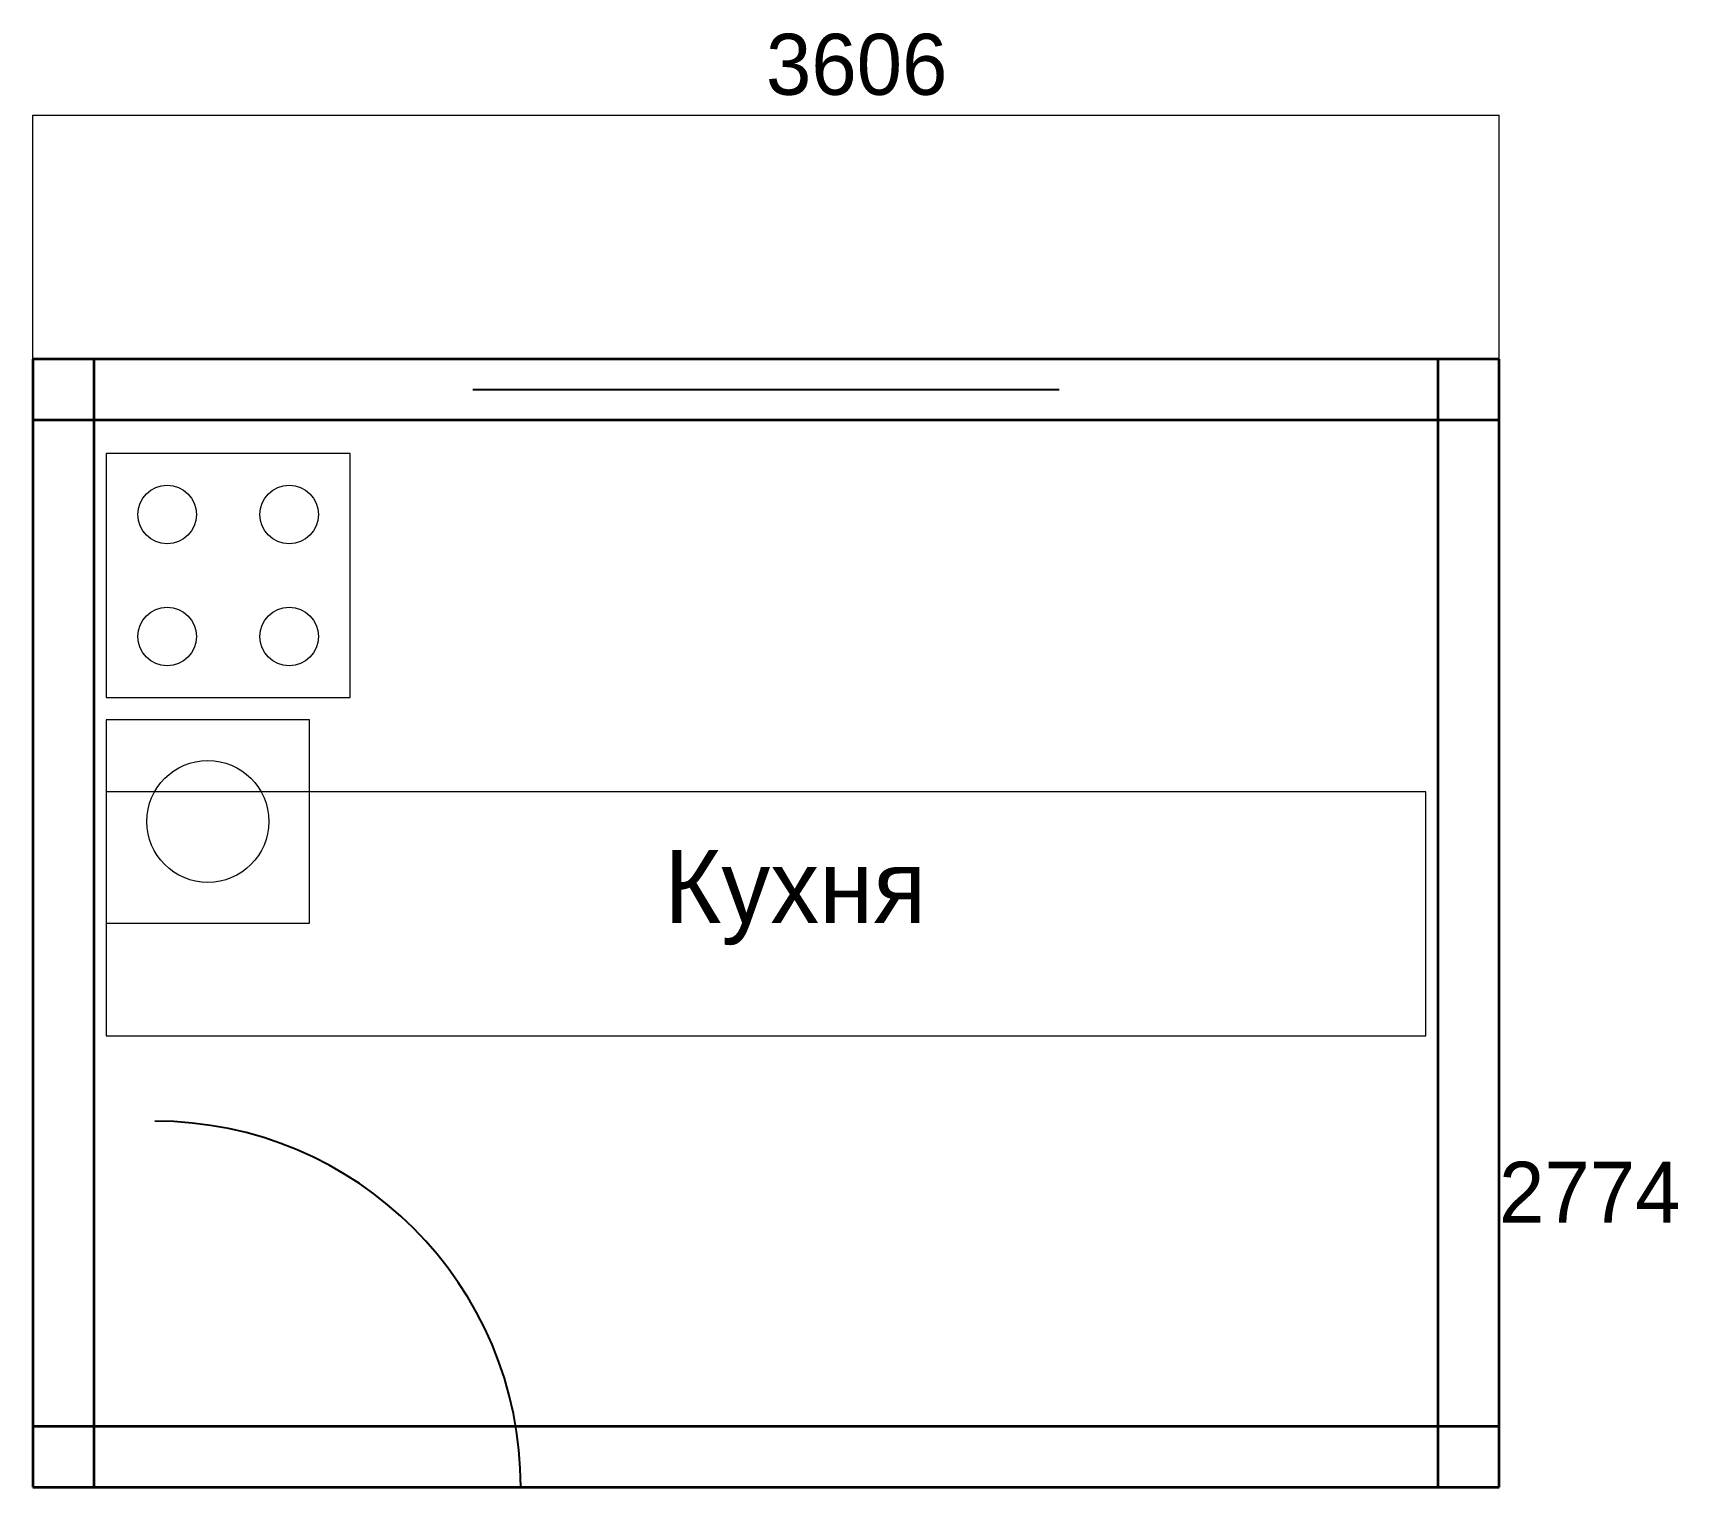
# Model space of a CAD drawing. Header units: metres. Extents: x 0 to 405, y 0 to 358.
import ezdxf

# ---------------------------------------------------------------- set-up
doc = ezdxf.new("R2010")
doc.units = ezdxf.units.M
for name, color, linetype, lineweight in [('Двери', 7, 'Continuous', 25), ('Мебель', 7, 'Continuous', 18), ('Окна', 7, 'Continuous', 25), ('Размеры', 1, 'Continuous', 13), ('Стены', 7, 'Continuous', 35), ('Текст', 7, 'Continuous', 13)]:
    doc.layers.add(name, color=color, linetype=linetype, lineweight=lineweight)

msp = doc.modelspace()

# ---------------------------------------------------------------- linework, layer by layer
at = {"layer": 'Двери'}
msp.add_line((30, 0), (120, 0), dxfattribs=at)
msp.add_arc((30, 0), 90, 0, 90, dxfattribs=at)
at = {"layer": 'Мебель'}
for points in [[(18.03, 194.18), (78.03, 194.18), (78.03, 254.18), (18.03, 254.18)], [(18.03, 138.7), (68.03, 138.7), (68.03, 188.7), (18.03, 188.7)], [(18.03, 110.96), (342.57, 110.96), (342.57, 170.96), (18.03, 170.96)]]:
    msp.add_lwpolyline(points, close=True, dxfattribs=at)
for centre, radius in [((33.03, 239.18), 7.2), ((63.03, 239.18), 7.2), ((33.03, 209.18), 7.2), ((63.03, 209.18), 7.2), ((43.03, 163.7), 15)]:
    msp.add_circle(centre, radius, dxfattribs=at)
at = {"layer": 'Окна'}
for p, q in [((108.18, 277.4), (252.42, 277.4)), ((108.18, 269.9), (252.42, 269.9)), ((108.18, 262.4), (252.42, 262.4))]:
    msp.add_line(p, q, dxfattribs=at)
at = {"layer": 'Размеры', "color": 1}
for p, q in [((0, 337.4), (360.6, 337.4)), ((0, 277.4), (0, 337.4)), ((360.6, 277.4), (360.6, 337.4)), ((360.6, 60), (360.6, 337.4)), ((360.6, 277.4), (360.6, 337.4)), ((360.6, 0), (360.6, 60))]:
    msp.add_line(p, q, dxfattribs=at)
at = {"layer": 'Стены'}
for p, q in [((360.6, 277.4), (0, 277.4)), ((0, 277.4), (0, 0)), ((15, 277.4), (15, 0)), ((345.6, 0), (345.6, 277.4)), ((360.6, 0), (360.6, 277.4)), ((360.6, 262.4), (0, 262.4)), ((0, 15), (360.6, 15)), ((0, 0), (360.6, 0))]:
    msp.add_line(p, q, dxfattribs=at)

# ---------------------------------------------------------------- texts
at = {"layer": 'Размеры', "color": 1}
for s, p in [('3606', (180.3, 342.4)), ('2774', (360.6, 65))]:
    msp.add_text(s, height=15, dxfattribs=at).set_placement(p)
at = {"layer": 'Текст'}
msp.add_text('Кухня', height=18, dxfattribs=at).set_placement((155.3, 138.7))

doc.saveas('drawing.dxf')
